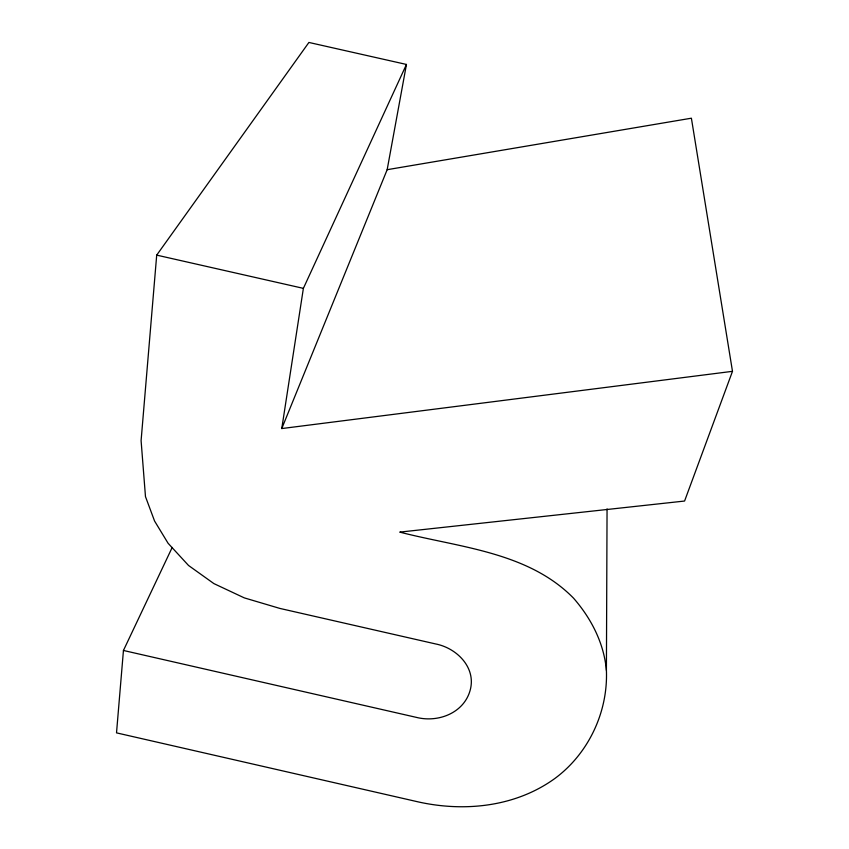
<?xml version="1.0" encoding="UTF-8"?>
<svg xmlns="http://www.w3.org/2000/svg" width="849" height="849" viewBox="0 0 849 849"><rect width="100%" height="100%" fill="white"/><g stroke="black" fill="none" stroke-linecap="round" stroke-linejoin="round"><path stroke-width="1.27" d="M172.198 547.446L123.445 650.472L116.515 732.867L415.331 801.233C462.503 812.429 514.834 807.452 554.885 778.469C588.495 753.657 608.096 712.046 606.409 670.37L607.056 508.912M387.165 169.694L691.394 118.202L732.485 371.331L281.772 428.554L387.165 169.694L406.448 64.45L308.909 42.45L156.704 255.125L141.093 440.652L145.476 496.623L154.56 521.01L168.07 543.243L188.531 565.466L213.895 583.603L244.289 597.876L279.873 608.425L435.59 643.935C456.9 648.052 476.692 667.855 470.028 690.736C463.501 713.256 437.988 722.786 416.551 717.416L123.445 650.472M281.772 428.554L303.38 288.363L406.448 64.45M732.485 371.331L684.581 501.037L399.773 532.111C459.235 547.509 527.961 551.765 573.542 598.163C591.286 618.528 604 643.192 606.409 670.37M156.704 255.125L303.38 288.363"/></g></svg>
